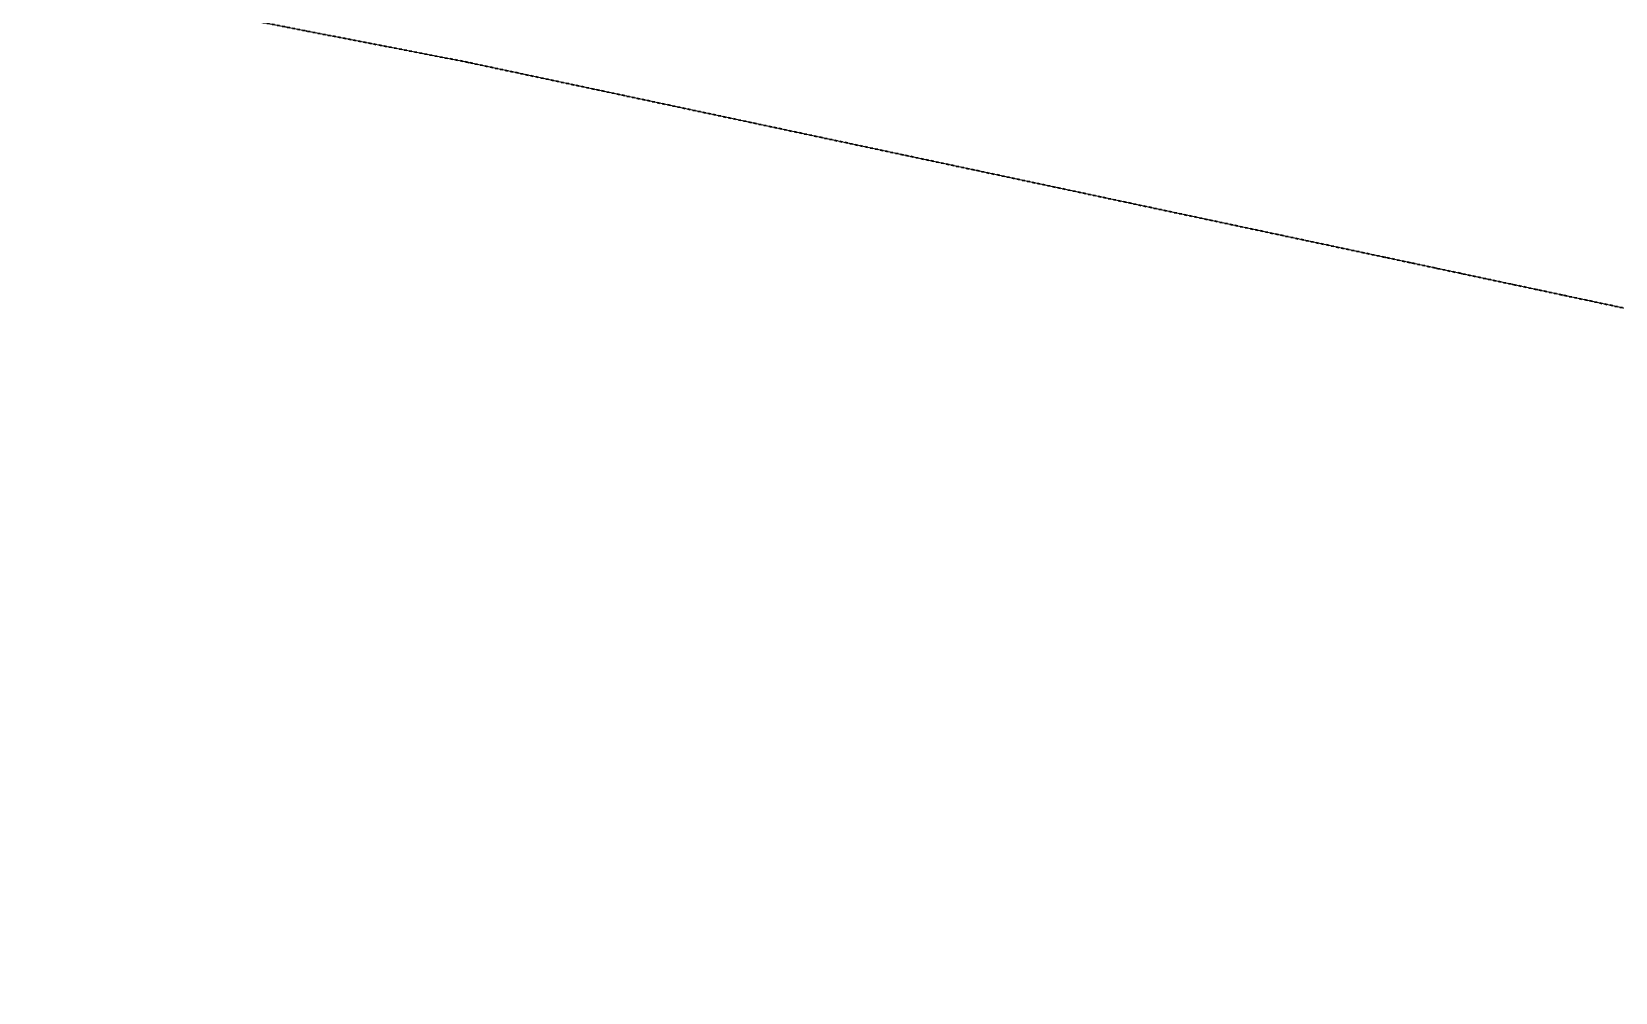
# Model space of a CAD drawing. Header units: millimetres. Extents: x -179928 to 528275, y -469666 to 511935.
# Drawn here: x 249795 to 261475, y 1286 to 8371 of the extents above; entities that cross this region are included whole.
import ezdxf

# ---------------------------------------------------------------- set-up
doc = ezdxf.new("R2010")
doc.units = ezdxf.units.MM
doc.linetypes.add('DASHDOT', pattern=[25.4, 12.7, -6.35, 0, -6.35])
doc.layers.add('ad-Plot Boundary', color=6, linetype='Continuous', true_color=0xff00ff)
doc.layers.add('ad-Site Boundary', color=1, linetype='DASHDOT', lineweight=35, true_color=0xff0000)

# ---------------------------------------------------------------- blocks, each defined once
blk = doc.blocks.new('Site boundary')
at = {"layer": 'ad-Site Boundary', "ltscale": 1.5}
blk.add_lwpolyline([(146842, 28125), (159656, 28125), (171661, 25445), (189620, 21708), (205453, 18161), (228276, 13342), (246130, 9481), (252990, 8151), (266913, 5191), (284265, 1493), (292305, 0), (292377, 8340), (292507, 24173), (292566, 37776), (292507, 61799), (292788, 94821), (292749, 109415), (293081, 117632)], dxfattribs=at)
blk = doc.blocks.new('zw$A88E')
at = {"layer": 'ad-Plot Boundary', "ltscale": 5}
blk.add_lwpolyline([(-117254, -457945), (-114586, -458463), (-100664, -461423), (-83574, -465065), (-83574, -419409), (-117254, -419409)], close=True, dxfattribs=at)
blk = doc.blocks.new("Plot's Boundary")
at = {"layer": 'ad-Plot Boundary', "ltscale": 5}
blk.add_blockref('zw$A88E', (367577, 466614), dxfattribs=at)

msp = doc.modelspace()

# ---------------------------------------------------------------- block references
at = {"ltscale": 5}
msp.add_blockref("Plot's Boundary", (0, 0), dxfattribs=at)

# ---------------------------------------------------------------- next in the draw order: block references
msp.add_blockref('Site boundary', (0, 0))

doc.saveas('drawing.dxf')
